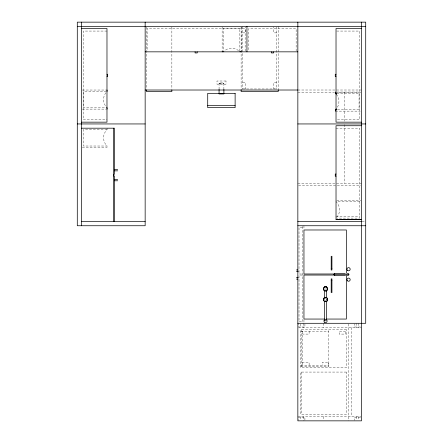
<?xml version="1.0" encoding="UTF-8"?>
<svg xmlns="http://www.w3.org/2000/svg" width="443" height="443" viewBox="0 0 443 443"><rect width="100%" height="100%" fill="white"/><g stroke="black" fill="none" stroke-linecap="round" stroke-linejoin="round"><path stroke-width="0.33" stroke-dasharray="2.21 1.66" d="M324.675 288.57L324.83 289.694M326.33 289.694L326.485 288.57M324.752 298.986L324.752 300.11M326.408 300.11L326.408 298.986M325.018 298.72L326.142 298.72M326.142 300.376L325.018 300.376M325.018 288.116L325.389 287.961M106.979 31.065L83.362 31.065L83.362 119.726L106.979 119.726M336.697 31.065L359.638 31.065L359.638 119.726L336.021 119.726M242.692 32.876L245.555 32.876L245.555 26.94M276.659 32.876L273.791 32.876L273.791 26.94M242.692 82.476L245.555 82.476L245.555 88.838L242.692 88.838M276.659 82.476L273.791 82.476L273.791 88.838L276.659 88.838M219.069 83.362L223.887 83.362M219.069 83.522L223.887 83.522M242.692 88.96L276.659 88.96M297.846 90.012L361.471 90.012M82.315 90.034L107.073 90.034M106.398 91.408L83.456 91.408L83.456 107.848L107.073 107.848A11.319 11.319 0 0 1 106.176 92.365M336.813 92.044L360.198 92.044M297.846 92.194L334.498 92.194M335.19 92.194L360.779 92.194M336.785 93.323L359.057 93.323L359.057 109.759L337.461 109.759M82.315 109.122L106.386 109.122M335.44 111.132L360.198 111.132M336.021 128.165L359.638 128.165L359.638 218.106L336.697 218.106M107.073 129.583L83.456 129.583L83.456 146.018L107.073 146.018A11.319 11.319 0 0 1 107.073 129.583L107.073 128.21M82.315 147.297L107.073 147.297L107.073 146.018M297.846 183.324L361.471 183.324M298.538 185.495L360.779 185.495M336.708 200.391L360.779 200.391M359.638 201.67L336.021 201.67A11.319 11.319 0 0 1 336.481 217.64M336.021 216.826L359.638 216.826M362.075 221.5L365.104 221.5M302.425 227.331L299.014 227.331L299.014 273.99L302.425 273.99M297.596 271.398L299.014 271.398M302.425 275.048L299.014 275.048L299.014 321.707L302.425 321.707M297.596 277.639L299.014 277.639M360.558 327.012L354.4 327.012L354.4 323.911M298.516 327.538L361.471 327.538M300.769 331.231L328.745 331.231M300.769 365.198L328.745 365.198M300.769 366.771L328.745 366.771L328.745 329.658M297.846 416.608L360.801 416.608M360.558 417.223L354.4 417.223L354.4 420.324M325.766 287.961L326.142 288.116M325.018 289.772L325.577 290.004M358.791 323.296L358.791 327.538M358.791 416.608L358.791 420.246M356.139 323.296L356.139 327.538M356.139 416.608L356.139 420.246M351.205 327.538L351.205 416.608M348.746 323.899L348.746 420.85M344.504 92.194L344.504 121.188M344.504 124.644L344.504 183.324M328.623 365.198L328.623 362.335L322.26 362.335L322.26 365.198M326.546 299.019L326.546 300.382M323.296 323.296L323.296 327.538M323.296 416.608L323.296 420.246M309.114 331.231L309.114 334.094L302.752 334.094L302.752 331.231M309.114 365.198L309.114 362.335L302.752 362.335L302.752 365.198M304.917 323.911L304.917 327.012L298.654 327.012L298.654 323.911M304.917 420.324L304.917 417.223L298.654 417.223L298.654 420.324M303.953 225.742L303.953 229.203M303.953 319.835L303.953 323.296M303.173 323.296L303.173 327.538M303.173 416.608L303.173 420.85M302.425 226.434L302.425 323.296M302.237 331.231L302.237 365.198M301.833 329.658L301.833 367.834M301.833 372.07L301.833 414.487M300.526 323.899L300.526 327.538M300.526 416.608L300.526 420.246M296.134 51.155L296.134 28.513L248.756 28.513L248.756 51.155M278.232 26.392L278.232 90.012M276.659 26.94L276.659 89.32M245.151 51.155L245.151 28.513L147.126 28.513L147.126 51.155M242.692 26.392L242.692 89.32M241.23 27.001L241.23 51.765M241.119 27.084L241.119 90.012M239.857 51.089L239.857 28.147L223.422 28.147L223.422 51.765A11.319 11.319 0 0 1 238.899 50.862M223.887 89.425L223.887 82.913L219.069 82.913L219.069 89.425M222.142 27.001L222.142 51.078M171.862 27.084L171.862 89.32M146.417 27.084L146.417 89.32M336.337 94.276A11.319 11.319 0 0 1 337.117 107.743M226.002 81.008L216.987 81.008L216.987 84.187L226.002 84.187L226.002 81.008M346.365 329.658L300.769 329.658L300.769 367.834L346.365 367.834L346.365 329.658M345.59 331.231L339.227 331.231L339.227 334.094L345.59 334.094L345.59 331.231M346.365 372.07L300.769 372.07L300.769 414.487L346.365 414.487L346.365 372.07"/><path stroke-width="0.66" d="M327.499 289.567L326.236 290.962L324.392 290.575M324.924 286.926L323.861 287.695L323.456 288.941L323.861 290.193M324.924 297.53L323.861 298.3L323.456 299.546L323.861 300.791M345.546 275.496L336.065 275.518M77.287 26.392L365.713 26.392M81.529 28.513L106.979 28.513L106.979 122.163L81.529 122.163M361.471 28.513L336.021 28.513L336.021 122.163L361.471 122.163M222.142 51.765L223.422 51.765M239.857 51.765L241.23 51.765M145.154 51.842L297.846 51.842M106.979 74.28L107.677 74.28L107.677 76.401L106.979 76.401M336.021 74.28L335.257 74.28L335.257 76.401L336.021 76.401M145.154 90.012L297.846 90.012M335.44 92.044L335.44 93.323L336.785 93.323M207.717 105.528L235.122 105.528M335.44 111.132L335.44 109.759L336.785 109.759M77.287 123.946L145.154 123.946M297.846 123.946L365.713 123.946M361.471 125.729L336.021 125.729L336.021 219.479L361.471 219.479M81.529 128.188L114.427 128.188L114.427 174.315L113.342 174.315M114.427 169.447L117.7 169.447M114.427 170.848L117.7 170.848M336.021 174.055L335.257 174.055L335.257 176.176L336.021 176.176M113.342 175.904L114.427 175.904L114.427 221.5M114.427 179.382L117.7 179.382M114.427 180.783L117.7 180.783M336.021 219.379L361.471 219.379M81.529 221.5L145.154 221.5M297.846 221.5L361.471 221.5M297.846 225.742L365.713 225.742M331.203 268.425L331.929 268.425M296.411 269.948L297.879 269.948M296.411 271.398L297.879 271.398M334.736 273.99L303.953 273.99L303.953 229.983L346.365 229.983L346.365 273.303M334.028 274.455L348.874 274.455M334.736 275.048L303.953 275.048L303.953 319.054L324.475 319.054M296.411 277.639L297.879 277.639M296.411 279.09L297.879 279.09M331.203 280.469L331.929 280.469M324.431 286.793L326.546 286.793M325.577 286.926L326.236 286.926L327.499 288.321M325.577 297.53L327.294 298.3L327.698 299.546L327.294 300.791L326.236 301.567L324.392 301.179M326.524 319.054L346.365 319.054L346.365 275.048M325.212 320.765L325.766 320.765M297.846 323.296L365.713 323.296L365.713 22.15L77.287 22.15L77.287 225.742L145.154 225.742L145.154 22.15M336.065 273.397L345.313 273.453M361.471 22.15L361.471 420.85L297.846 420.85L297.846 22.15M331.929 256.237L331.929 270.014L331.203 270.014L331.203 256.237M331.929 292.657L331.929 278.88L331.203 278.88L331.203 292.657M326.546 290.187L326.546 297.663M326.546 301.063L326.546 320.084M324.431 290.187L324.431 298.344M324.431 301.063L324.431 320.765M278.232 90.012L278.232 91.518L241.119 91.518L241.119 90.012M273.558 51.842L273.558 52.95L271.437 52.95L271.437 51.842M246.95 26.392L246.95 51.842M223.887 89.386L223.887 93.944L219.069 93.944L219.069 89.386M197.213 51.842L197.213 52.95L195.092 52.95L195.092 51.842M171.862 90.012L171.862 91.518L146.417 91.518L146.417 90.012M113.342 128.188L113.342 221.5M107.073 90.034L107.073 91.408M107.073 107.848L107.073 109.122M81.529 22.15L81.529 225.742M347.284 273.53A1.058 1.058 0 0 1 348.624 273.763A1.058 1.058 0 0 1 348.624 275.125A1.058 1.058 0 0 1 347.284 275.363M335.622 275.374A1.058 1.058 0 0 1 334.277 275.142A1.058 1.058 0 0 1 334.277 273.774A1.058 1.058 0 0 1 335.622 273.541M336.337 108.801A11.319 11.319 0 0 1 335.44 109.759M335.44 93.323A11.319 11.319 0 0 1 336.337 94.276M235.122 93.335L207.717 93.335L207.717 107.649L235.122 107.649L235.122 93.335M347.462 270.346A1.589 1.589 0 0 0 350.125 269.632A1.589 1.589 0 0 0 348.176 267.683A1.589 1.589 0 0 0 347.462 270.346M347.462 280.796A1.589 1.589 0 0 0 350.125 280.087A1.589 1.589 0 0 0 348.176 278.138A1.589 1.589 0 0 0 347.462 280.796M324.392 322.161A1.589 1.589 0 0 0 327.05 321.452A1.589 1.589 0 0 0 325.107 319.503A1.589 1.589 0 0 0 324.392 322.161M324.464 290.763A2.154 2.154 0 0 0 327.698 288.891A2.154 2.154 0 0 0 324.464 287.025A2.154 2.154 0 0 0 324.464 290.763M324.464 301.362A2.154 2.154 0 0 0 327.698 299.496A2.154 2.154 0 0 0 324.464 297.63A2.154 2.154 0 0 0 324.464 301.362"/></g></svg>
